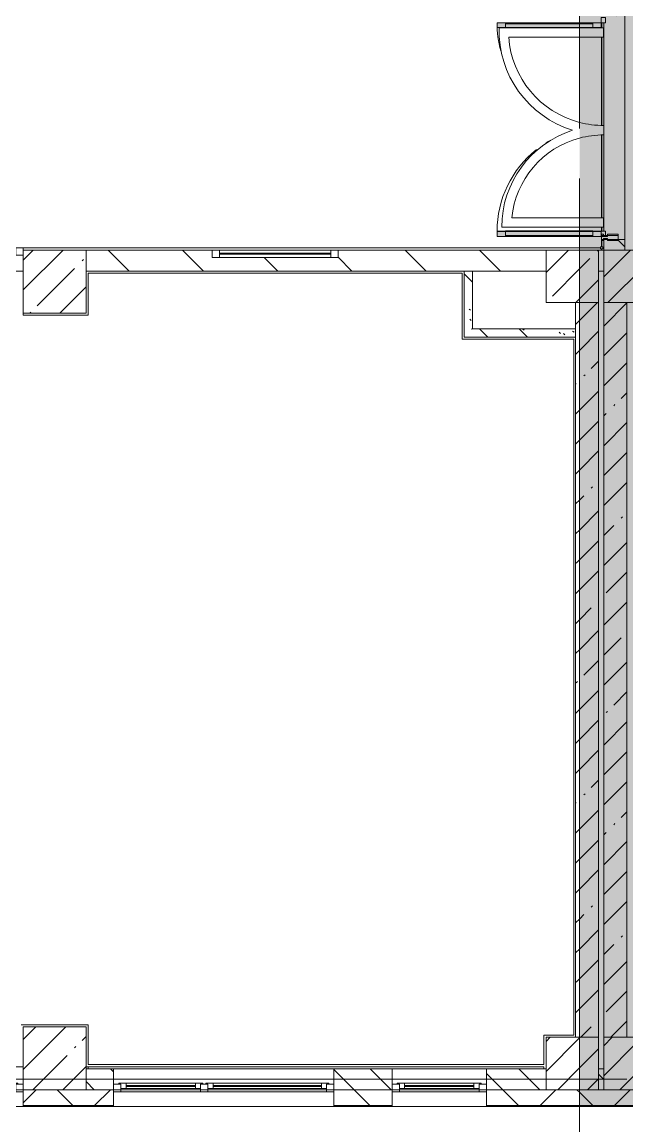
# Model space of a CAD drawing. Header units: millimetres. Extents: x 35524 to 235479, y -8553 to 29000.
# Drawn here: x 141469 to 147229, y -444 to 10072 of the extents above; entities that cross this region are included whole.
import ezdxf

# ---------------------------------------------------------------- set-up
doc = ezdxf.new("R2010")
doc.units = ezdxf.units.MM
doc.linetypes.add('Осевая', pattern=[3175, 635, -476.25, 1587.5, -476.25])
doc.layers.add('A-DETL-GENF-3', color=7, linetype='Continuous', lineweight=9, true_color=0xc0c0c0, transparency=0.4)
for name, color, linetype, lineweight, true_color in [('A-DETL-GENF-4', 7, 'Continuous', 5, 0xaaaaaa), ('A-DETL-GENF-5', 7, 'Continuous', 5, 0xb7b7b7), ('A-DETL-GENF-6', 7, 'Continuous', 5, 0xe2e2e2), ('A-DOOR-2', 7, 'Continuous', 5, 0xaaaaaa), ('A-DOOR-4', 7, 'Continuous', 5, 0xb7b7b7), ('A-FLOR-1', 7, 'Continuous', 5, 0xb7b7b7), ('A-FLOR-2', 7, 'Continuous', 5, 0xaaaaaa), ('A-GLAZ-CWMG-2', 7, 'Continuous', 5, 0x737373), ('A-WALL-7', 7, 'Continuous', 5, 0x737373), ('A-WALL-8', 7, 'Continuous', 9, 0x737373), ('I-WALL-23', 7, 'Continuous', 5, 0x737373), ('I-WALL-25', 7, 'Continuous', 5, 0x787878), ('S-COLS-2', 7, 'Continuous', 5, 0x737373)]:
    doc.layers.add(name, color=color, linetype=linetype, lineweight=lineweight, true_color=true_color)
for name, color, linetype, lineweight in [('A-GLAZ-2', 7, 'Continuous', 5), ('A-GLAZ-CWMG-3', 7, 'Continuous', 5), ('A-WALL', 7, 'Continuous', 9), ('A-WALL-6', 7, 'Continuous', 5), ('I-WALL-24', 7, 'Continuous', 5), ('S-COLS-1', 7, 'Continuous', 5), ('Оси', 7, 'Continuous', 9), ('Оси-2', 7, 'Осевая', 9)]:
    doc.layers.add(name, color=color, linetype=linetype, lineweight=lineweight)
pattern_1 = [(135, (108468.84, 0), (-176.7767, -176.7767), [])]
pattern_2 = [(45, (108468.84, 0), (-353.5534, 353.5534), []), (135, (108468.84, 0), (-353.5534, -353.5534), [])]
pattern_3 = [(45, (108468.84, 0), (-285.123, 285.123), []), (45, (108753.96, 0), (-285.123, 285.123), [504.031, -100.806, 16.764, -84.042])]
pattern_4 = [(45, (-38240, -150), (-285.123, 285.123), []), (45, (-37954.88, -150), (-285.123, 285.123), [504.031, -100.806, 16.764, -84.042])]
pattern_5 = [(45, (-38240, -7650), (-285.123, 285.123), []), (45, (-37954.88, -7650), (-285.123, 285.123), [504.031, -100.806, 16.764, -84.042])]
pattern_6 = [(135, (108468.84, 0), (-377.171, -377.171), [533.4, -88.9, 17.78, -88.9]), (135, (108468.84, 376.94), (-377.171, -377.171), []), (50, (108468.84, 0), (637.6445, -55.7866), [66.675, -733.425]), (355, (108468.84, 0), (-123.349, 668.699), [53.34, -586.74]), (100.451, (108522, -4.65), (514.299, 612.908), [56.665, -623.315]), (46.184, (108468.84, 177.8), (948.776, -147.15), [100.012, -1100.137]), (96.636, (108547.9, 165.5), (830.91, 865.997), [84.998, -934.973]), (351.184, (108468.8, 177.8), (830.918, 865.988), [80.01, -880.11]), (21, (108557.74, 133.35), (530.6506, -357.928), [66.675, -733.425]), (326, (108557.74, 133.35), (216.308, 644.658), [53.34, -586.74]), (71.451, (108601.96, 103.5), (746.96, 286.724), [56.665, -623.315]), (37.5, (108468.84, 0), (10.8105, 295.9426), [16.764, -562.864, 16.764, -578.866, -588.962]), (37.5, (108468.84, 0), (10.8105, 295.9426), [-1175.258, 16.764, -572.198]), (7.5, (108468.84, 0), (233.8692, 350.6318), [16.764, -322.834, 16.764, -549.529, -224.472]), (7.5, (108468.84, 0), (233.8692, 350.6318), [-905.891, 16.764, -207.708]), (327.5, (108270.6, 0), (474.5678, -20.0513), [16.764, -205.486, 16.764, -676.656, -920.115]), (327.5, (108270.6, 0), (474.5678, -20.0513), [-915.67, 16.764, -903.351]), (317.5, (108181.7, 0), (518.452, 88.9934), [16.764, -272.161, 16.764, -443.738, -653.415]), (317.5, (108181.7, 0), (518.452, 88.9934), [-749.427, 16.764, -636.651])]
pattern_7 = [(135, (108468.84, 0), (-353.5534, -353.5534), [])]

# ---------------------------------------------------------------- blocks, each defined once
blk = doc.blocks.new('BSC_Колонна _Прямоугольная - 500х500-23286270-3_4_2_птичка')
at = {"layer": 'S-COLS-1'}
h = blk.add_hatch(dxfattribs=at)
h.set_pattern_fill('FP_77', color=256, style=0, pattern_type=2)
h.set_pattern_definition([(45, (-38790, -7650), (-285.123, 285.123), []), (45, (-38504.88, -7650), (-285.123, 285.123), [504.031, -100.806, 16.764, -84.042])])
h.paths.add_polyline_path([(-250, -250), (250, -250), (250, 250), (-250, 250), (-250, 100)])
at = {"layer": 'S-COLS-2'}
for p, q in [((250, 250), (-250, 250)), ((-250, 250), (-250, -250)), ((250, -250), (250, 250)), ((-250, -250), (250, -250))]:
    blk.add_line(p, q, dxfattribs=at)
blk = doc.blocks.new('BSC_Колонна _Прямоугольная - 500х500-V109-3_4_2_птичка')
at = {"layer": 'S-COLS-1'}
h = blk.add_hatch(dxfattribs=at)
h.set_pattern_fill('FP_84', color=256, style=0, pattern_type=2)
h.set_pattern_definition([(45, (-38790, -150), (-285.123, 285.123), []), (45, (-38504.88, -150), (-285.123, 285.123), [504.031, -100.806, 16.764, -84.042])])
h.paths.add_polyline_path([(-250, -250), (250, -250), (250, 250), (-250, 250), (-250, 80)])
at = {"layer": 'S-COLS-2'}
for p, q in [((250, 250), (-250, 250)), ((-250, 250), (-250, -250)), ((250, -250), (250, 250)), ((-250, -250), (250, -250))]:
    blk.add_line(p, q, dxfattribs=at)
blk = doc.blocks.new('BSC_Колонна _Прямоугольная - 600х600-V127-3_4_2_птичка')
at = {"layer": 'S-COLS-1'}
h = blk.add_hatch(dxfattribs=at)
h.set_pattern_fill('FP_111', color=256, style=0, pattern_type=2)
h.set_pattern_definition([(45, (-33310, -7600), (-285.123, 285.123), []), (45, (-33024.88, -7600), (-285.123, 285.123), [504.031, -100.806, 16.764, -84.042])])
h.paths.add_polyline_path([(-300, -300), (300, -300), (300, 300), (-300, 300), (-300, 150)])
for p, q in [((300, 300), (-300, 300)), ((-300, 300), (-300, -300)), ((300, -300), (300, 300)), ((-300, -300), (300, -300))]:
    blk.add_line(p, q, dxfattribs=at)
blk = doc.blocks.new('BSC_Колонна _Прямоугольная - 600х600-V128-3_4_2_птичка')
at = {"layer": 'S-COLS-1'}
h = blk.add_hatch(dxfattribs=at)
h.set_pattern_fill('FP_112', color=256, style=0, pattern_type=2)
h.set_pattern_definition([(45, (-33310, -200), (-285.123, 285.123), []), (45, (-33024.88, -200), (-285.123, 285.123), [504.031, -100.806, 16.764, -84.042])])
h.paths.add_polyline_path([(-300, -300), (300, -300), (300, 300), (-300, 300), (-300, 30)])
for p, q in [((300, 300), (-300, 300)), ((-300, 300), (-300, -300)), ((300, -300), (300, 300)), ((-300, -300), (300, -300))]:
    blk.add_line(p, q, dxfattribs=at)
blk = doc.blocks.new('120_Окно_СКБ_2Ст - 120_Окно_СКБ_2Ст 2100х2400 _мал створка справа_-22446225-3_4_2_птичка')
at = {"layer": 'A-GLAZ-2'}
for p, q in [((-1050, -127), (-1050, -57)), ((-1050, -57), (-980, -57)), ((1050, -57), (-1050, -57)), ((-980, -57), (-980, -127)), ((150, -87), (-980, -87)), ((-980, -87), (-980, -127)), ((-930, -137), (-930, -87)), ((100, -137), (100, -87)), ((150, -127), (150, -57)), ((150, -57), (220, -57)), ((150, -127), (150, -87)), ((220, -57), (220, -127)), ((980, -87), (220, -87)), ((220, -87), (220, -127)), ((270, -137), (270, -87)), ((930, -137), (930, -87)), ((980, -127), (980, -57)), ((980, -57), (1050, -57)), ((980, -127), (980, -87)), ((1050, -57), (1050, -127)), ((-980, -127), (-1050, -127)), ((-1050, -127), (-1000, -127)), ((-980, -127), (-1000, -127)), ((-1000, -127), (-1000, -137)), ((-1000, -137), (170, -137)), ((170, -137), (-1000, -137)), ((-930, -107), (100, -107)), ((100, -117), (-930, -117)), ((220, -127), (150, -127)), ((170, -127), (150, -127)), ((170, -127), (200, -127)), ((170, -137), (170, -127)), ((220, -127), (200, -127)), ((200, -127), (200, -137)), ((200, -137), (1000, -137)), ((1000, -137), (200, -137)), ((270, -107), (930, -107)), ((930, -117), (270, -117)), ((1050, -127), (980, -127)), ((1000, -127), (980, -127)), ((1000, -127), (1050, -127)), ((1000, -137), (1000, -127))]:
    blk.add_line(p, q, dxfattribs=at)
blk = doc.blocks.new('120_Окно_СКБ_1Ст - 120_Окно_СКБ_1Ст 900х2500_h_-22445987-3_4_2_птичка')
at = {"layer": 'A-GLAZ-2'}
for p, q in [((-450, -127), (-450, -57)), ((-450, -57), (-380, -57)), ((450, -57), (-450, -57)), ((-380, -57), (-380, -127)), ((380, -87), (-380, -87)), ((-380, -87), (-380, -127)), ((-330, -137), (-330, -87)), ((330, -137), (330, -87)), ((380, -127), (380, -57)), ((380, -57), (450, -57)), ((380, -127), (380, -87)), ((450, -57), (450, -127)), ((-380, -127), (-450, -127)), ((-450, -127), (-400, -127)), ((-380, -127), (-400, -127)), ((-400, -127), (-400, -137)), ((-400, -137), (400, -137)), ((400, -137), (-400, -137)), ((-330, -107), (330, -107)), ((330, -117), (-330, -117)), ((450, -127), (380, -127)), ((400, -127), (380, -127)), ((400, -127), (450, -127)), ((400, -137), (400, -127))]:
    blk.add_line(p, q, dxfattribs=at)
blk = doc.blocks.new('BSC_Колонна _Прямоугольная - 500х500-V161-3_4_2_птичка')
at = {"layer": 'S-COLS-1'}
h = blk.add_hatch(dxfattribs=at)
h.set_pattern_fill('FP_138', color=256, style=0, pattern_type=2)
h.set_pattern_definition(pattern_4)
h.paths.add_polyline_path([(-15, -250), (70, -250), (70, 250), (-250, 250), (-250, -250)])
h = blk.add_hatch(dxfattribs=at)
h.set_pattern_fill('FP_138', color=256, style=0, pattern_type=2)
h.set_pattern_definition(pattern_4)
h.paths.add_polyline_path([(93, -250), (250, -250), (250, 250), (70, 250), (70, -250)])
for p, q in [((70, 250), (-250, 250)), ((-250, 250), (-250, -250)), ((-250, -250), (70, -250))]:
    blk.add_line(p, q, dxfattribs=at)
at = {"layer": 'S-COLS-2'}
for p, q in [((250, 250), (70, 250)), ((250, -250), (250, 250)), ((70, -250), (250, -250))]:
    blk.add_line(p, q, dxfattribs=at)
blk = doc.blocks.new('BSC_Колонна _Прямоугольная - 500х500-V162-3_4_2_птичка')
at = {"layer": 'S-COLS-1'}
h = blk.add_hatch(dxfattribs=at)
h.set_pattern_fill('FP_139', color=256, style=0, pattern_type=2)
h.set_pattern_definition(pattern_5)
h.paths.add_polyline_path([(-15, -250), (70, -250), (70, 250), (-250, 250), (-250, -250)])
h = blk.add_hatch(dxfattribs=at)
h.set_pattern_fill('FP_139', color=256, style=0, pattern_type=2)
h.set_pattern_definition(pattern_5)
h.paths.add_polyline_path([(70, -250), (250, -250), (250, 250), (70, 250), (70, 100)])
for p, q in [((70, 250), (-250, 250)), ((-250, 250), (-250, -250)), ((-250, -250), (70, -250))]:
    blk.add_line(p, q, dxfattribs=at)
at = {"layer": 'S-COLS-2'}
for p, q in [((250, 250), (70, 250)), ((250, -250), (250, 250)), ((70, -250), (250, -250))]:
    blk.add_line(p, q, dxfattribs=at)
blk = doc.blocks.new('120_Окно_СКБ_1Ст - 120_Окно_СКБ_1Ст 400х1200 EI30-24228909-3_4_2_птичка')
at = {"layer": 'A-GLAZ-2'}
for p, q in [((-600, 30), (-600, 100)), ((-600, 100), (-530, 100)), ((600, 100), (-600, 100)), ((-530, 30), (-600, 30)), ((-600, 30), (600, 30)), ((-530, 100), (-530, 30)), ((530, 70), (-530, 70)), ((530, 60), (-530, 60)), ((530, 30), (530, 100)), ((530, 100), (600, 100)), ((600, 30), (530, 30)), ((600, 100), (600, 30))]:
    blk.add_line(p, q, dxfattribs=at)
blk = doc.blocks.new('Прямоугольный импост - 50 x 70 мм-31700031-3_4_2_птичка')
at = {"layer": 'A-GLAZ-CWMG-3'}
for p, q in [((-70, 35), (0, 35)), ((-70, -35), (-70, 35)), ((0, -35), (-70, -35)), ((0, -15), (0, -35))]:
    blk.add_line(p, q, dxfattribs=at)
blk = doc.blocks.new('Прямоугольный импост - Импост структурный с накладкой - 160мм Темный-31239214-3_4_2_птичка')
at = {"layer": 'A-GLAZ-CWMG-2'}
for p, q in [((-50, 0), (-50, 17)), ((-50, 17), (0, 17)), ((-40, 0), (-50, 0)), ((-40, -40), (-40, 0)), ((0, 0), (-10, 0)), ((-10, 0), (-10, -40)), ((0, 17), (0, 0)), ((-50, -140), (-50, -40)), ((-50, -40), (-40, -40)), ((-10, -40), (0, -40)), ((0, -40), (0, -140)), ((0, -140), (-50, -140))]:
    blk.add_line(p, q, dxfattribs=at)
blk = doc.blocks.new('Дверь_Витражная_остекление_ - ДВН_ДАО_Главный вход_1800 в свету 5-32258809-3_4_2_птичка')
at = {"layer": 'A-DETL-GENF-6'}
for points in [[(-948, -20), (-993, -20), (-992, -226), (-948, -226)], [(1043, -20), (997, -20), (997, -226), (1043, -226)], [(-948, -1013), (-948, -226), (-993, -226), (-993, -1013)], [(1043, -311), (1043, -226), (997, -226), (997, -1013), (1043, -1013)]]:
    blk.add_hatch(color=256, dxfattribs=at).paths.add_polyline_path(points)
at = {"layer": 'A-DETL-GENF-4'}
for p, q in [((-993, -1013), (-993, -226)), ((-993, -226), (-993, -1013)), ((-983, -933), (-983, -226)), ((-948, -1013), (-948, -226)), ((-948, -1013), (-948, -226)), ((989, -933), (989, -226)), ((997, -1013), (997, -226)), ((997, -226), (997, -1013)), ((1033, -933), (1033, -226)), ((1043, -1013), (1043, -226)), ((1043, -1013), (1043, -226)), ((-993, -933), (-948, -933)), ((1043, -933), (997, -933)), ((-993, -1013), (-948, -1013)), ((-993, -1013), (-948, -1013)), ((1043, -1013), (997, -1013)), ((997, -1013), (1043, -1013))]:
    blk.add_line(p, q, dxfattribs=at)
at = {"layer": 'A-DETL-GENF-5'}
for p, q in [((-948, -20), (-993, -20)), ((-993, -226), (-993, -20)), ((-948, -20), (-993, -20)), ((-993, -20), (-993, -226)), ((-993, -100), (-948, -100)), ((-983, -226), (-983, -100)), ((-948, -226), (-948, -20)), ((-948, -226), (-948, -20)), ((989, -226), (989, -100)), ((997, -226), (997, -20)), ((997, -20), (997, -226)), ((1043, -100), (997, -100)), ((1033, -226), (1033, -100)), ((1043, -226), (1043, -20)), ((1043, -226), (1043, -20))]:
    blk.add_line(p, q, dxfattribs=at)
at = {"layer": 'A-DOOR-2'}
for p, q in [((-993, -1013), (-993, -226)), ((993, -1013), (993, -226))]:
    blk.add_line(p, q, dxfattribs=at)
for centre, start, end in [((993, -20), 208.9884, 212.16), ((993, -20), 218.4779, 270), ((-993, -20), 270, 285.599)]:
    blk.add_arc(centre, 993, start, end, dxfattribs=at)
at = {"layer": 'A-DOOR-4'}
for p, q in [((-1043, 20), (-993, 20)), ((-1043, -20), (-1043, 20)), ((-993, 20), (-993, -20)), ((993, 20), (1043, 20)), ((993, -20), (993, 20)), ((1043, 20), (1043, -20)), ((-993, -20), (-1043, -20)), ((-993, -226), (-993, -20)), ((993, -226), (993, -20)), ((1043, -20), (993, -20))]:
    blk.add_line(p, q, dxfattribs=at)
blk = doc.blocks.new('Прямоугольный импост - Импост структурный с накладкой - 160мм Темный-31915521-3_4_2_птичка')
at = {"layer": 'A-GLAZ-CWMG-2'}
for p, q in [((-25, 0), (-25, 17)), ((-25, 17), (25, 17)), ((-15, 0), (-25, 0)), ((-15, -40), (-15, 0)), ((25, 0), (15, 0)), ((15, 0), (15, -40)), ((25, 17), (25, 0)), ((-25, -140), (-25, -40)), ((-25, -40), (-15, -40)), ((15, -40), (25, -40)), ((25, -40), (25, -140)), ((25, -140), (-25, -140))]:
    blk.add_line(p, q, dxfattribs=at)

msp = doc.modelspace()

# ---------------------------------------------------------------- hatches: boundary and pattern name
at = {"layer": 'A-DETL-GENF-3'}
msp.add_hatch(color=256, dxfattribs=at).paths.add_polyline_path([(179320.8, -251.7), (184318.8, -251.7), (184318.8, 3288.3), (193038.8, 3288.3), (193038.8, 27348.3), (150378.8, 27348.3), (150378.8, 23888.3), (146779, 23888.3), (146779, -251.7), (178388.6, -251.7)])
at = {"layer": 'A-WALL-6'}
h = msp.add_hatch(dxfattribs=at)
h.set_pattern_fill('FP_100', color=256, style=0, pattern_type=2)
h.set_pattern_definition(pattern_1)
h.paths.add_polyline_path([(140578.8, -100), (140578.8, 100), (139351.7, 100), (139351.7, -100), (140168.2, -100)])
h.paths.add_polyline_path([(146458.8, -100), (146458.8, 100), (145891.8, 100), (145891.8, -100)])
h.paths.add_polyline_path([(138303.8, -100), (138451.7, -100), (138451.7, 100), (138278.6, 100), (138278.6, -100)])
h.paths.add_polyline_path([(144829.2, -100), (144991.8, -100), (144991.8, 100), (144438.8, 100), (144438.8, -100)])
h.paths.add_polyline_path([(142078.8, -100), (142338.8, -100), (142338.8, 100), (142078.8, 100), (142078.8, 39.5)])
h.paths.add_polyline_path([(127828.8, -100), (129178.8, -100), (129178.8, 100), (127828.8, 100)])
h.paths.add_polyline_path([(125253, -100), (125728.8, -100), (125728.8, 100), (124978.8, 100), (124978.8, -100)])
h.paths.add_polyline_path([(133642.8, -100), (134028.8, -100), (134028.8, 100), (133278.8, 100), (133278.8, -100)])
h.paths.add_polyline_path([(131178.8, -100), (131178.8, 100), (130978.8, 100), (130978.8, -100)])
h.paths.add_polyline_path([(134878.6, -100), (134878.6, 100), (134628.8, 100), (134628.8, -100)])
h.paths.add_polyline_path([(124078.8, -100), (124078.8, 100), (123328.8, 100), (123328.8, -100)])
h.paths.add_polyline_path([(130078.8, -100), (130378.8, -100), (130378.8, 100), (130078.8, 100)])
h.paths.add_polyline_path([(119578.8, -100), (119578.8, 100), (118828.6, 100), (118828.6, -100)])
h.paths.add_polyline_path([(120478.8, -100), (120628.8, -100), (120628.8, 100), (120478.8, 100)])
h.paths.add_polyline_path([(116128.8, -100), (116128.8, 100), (115298.8, 100), (115298.8, -100), (115930.9, -100)])
h = msp.add_hatch(dxfattribs=at)
h.set_pattern_fill('FP_100', color=256, style=0, pattern_type=2)
h.set_pattern_definition(pattern_1)
h.paths.add_polyline_path([(173727.6, -100), (173878.8, -100), (173878.8, 100), (173628.8, 100), (173628.8, -100)])
h.paths.add_polyline_path([(163473.3, -100), (163978.8, -100), (163978.8, 100), (163228.8, 100), (163228.8, -100)])
h.paths.add_polyline_path([(165378.8, -100), (166278.8, -100), (166278.8, 100), (165378.8, 100), (165378.8, -52.2)])
h.paths.add_polyline_path([(172728.8, -100), (172728.8, 100), (172178.8, 100), (172178.8, -100)])
h.paths.add_polyline_path([(169878.8, -100), (170078.8, -100), (170078.8, 100), (169878.8, 100), (169878.8, 42.9)])
h.paths.add_polyline_path([(156628.8, -100), (156628.8, 100), (156378.8, 100), (156378.8, -100)])
h.paths.add_polyline_path([(159478.8, -100), (159478.8, 100), (158728.8, 100), (158728.8, -100)])
h.paths.add_polyline_path([(152286.9, -100), (152778.8, -100), (152778.8, 100), (151878.8, 100), (151878.8, -100)])
h.paths.add_polyline_path([(160878.8, -100), (161128.8, -100), (161128.8, 100), (160878.8, 100), (160878.8, 33.3)])
h.paths.add_polyline_path([(151378.8, -100), (151378.8, 100), (151128.8, 100), (151128.8, -100)])
h.paths.add_polyline_path([(150228.8, -100), (150228.8, 100), (149608.8, 100), (149608.8, -100)])
h.paths.add_polyline_path([(146958.8, -100), (147008.8, -100), (147008.8, 100), (146958.8, 100)])
h = msp.add_hatch(dxfattribs=at)
h.set_pattern_fill('FP_102', color=256, style=0, pattern_type=2)
h.set_pattern_definition(pattern_2)
h.paths.add_polyline_path([(142032.6, -250), (142338.8, -250), (142338.8, -100), (141478.8, -100), (141478.8, -250)])
h.paths.add_polyline_path([(146779, -250), (146779, -100), (145891.8, -100), (145891.8, -250), (146693.7, -250)])
h.paths.add_polyline_path([(138451.7, -250), (138451.7, -100), (137678.6, -100), (137678.6, -250), (138303.8, -250)])
h.paths.add_polyline_path([(139351.7, -250), (140578.8, -250), (140578.8, -100), (139351.7, -100)])
h.paths.add_polyline_path([(144829.2, -250), (144991.8, -250), (144991.8, -100), (144438.8, -100), (144438.8, -250)])
h.paths.add_polyline_path([(134575, -250), (134878.6, -250), (134878.6, -100), (133278.8, -100), (133278.8, -250), (133642.8, -250)])
h.paths.add_polyline_path([(129178.8, -250), (129178.8, -100), (127828.8, -100), (127828.8, -250), (128049.6, -250)])
h.paths.add_polyline_path([(130078.8, -250), (131178.8, -250), (131178.8, -100), (130078.8, -100)])
h.paths.add_polyline_path([(123328.8, -250), (124078.8, -250), (124078.8, -100), (123328.8, -100)])
h.paths.add_polyline_path([(124978.8, -250), (125728.8, -250), (125728.8, -100), (124978.8, -100)])
h.paths.add_polyline_path([(121228.8, -250), (121228.8, -100), (120478.8, -100), (120478.8, -250), (120591.9, -250)])
h.paths.add_polyline_path([(115298.8, -250), (116728.6, -250), (116728.6, -100), (115298.8, -100)])
h.paths.add_polyline_path([(118828.6, -250), (119578.8, -250), (119578.8, -100), (118828.6, -100)])
h.paths.add_polyline_path([(112198.8, -250), (112198.8, -100), (108208.8, -100), (108208.8, -250), (111269.9, -250)])
h = msp.add_hatch(dxfattribs=at)
h.set_pattern_fill('FP_102', color=256, style=0, pattern_type=2)
h.set_pattern_definition(pattern_2)
h.paths.add_polyline_path([(165095.9, -250), (165095.9, -100), (164878.8, -100), (164878.8, -250)])
h.paths.add_polyline_path([(163978.8, -250), (163978.8, -100), (163228.8, -100), (163228.8, -250), (163473.3, -250)])
h.paths.add_polyline_path([(150228.8, -250), (150228.8, -100), (149608.8, -100), (149608.8, -250)])
h.paths.add_polyline_path([(152778.8, -250), (152778.8, -100), (151128.8, -100), (151128.8, -250), (152286.9, -250)])
h.paths.add_polyline_path([(156628.8, -250), (156628.8, -100), (155878.8, -100), (155878.8, -250), (156378.8, -250)])
h.paths.add_polyline_path([(161128.8, -250), (161128.8, -100), (160378.8, -100), (160378.8, -250), (160676.7, -250)])
h.paths.add_polyline_path([(158728.8, -250), (159478.8, -250), (159478.8, -100), (158728.8, -100)])
h.paths.add_polyline_path([(146779, -250), (147508.8, -250), (147508.8, -100), (146779, -100), (146779, -182.3)])
at = {"layer": 'I-WALL-24'}
h = msp.add_hatch(dxfattribs=at)
h.set_pattern_fill('FP_101', color=256, style=0, pattern_type=2)
h.set_pattern_definition(pattern_7)
h.paths.add_polyline_path([(147008.8, 7900), (147208.8, 7900), (147208.8, 8000), (147008.8, 8000)])
h.paths.add_polyline_path([(147008.8, 10130), (147208.8, 10130), (147208.8, 10230), (147008.8, 10230)])
h = msp.add_hatch(dxfattribs=at)
h.set_pattern_fill('FP_101', color=256, style=0, pattern_type=2)
h.set_pattern_definition(pattern_7)
h.paths.add_polyline_path([(145758.8, 7700), (146458.8, 7700), (146458.8, 7900), (144478.8, 7900), (144478.8, 7830), (143278.8, 7830), (143278.8, 7900), (142078.8, 7900), (142078.8, 7700), (145678.8, 7700)])
h.paths.add_polyline_path([(138978.8, 7700), (138978.8, 7900), (138278.6, 7900), (138278.6, 7700), (138908.6, 7700)])
h = msp.add_hatch(dxfattribs=at)
h.set_pattern_fill('FP_101', color=256, style=0, pattern_type=2)
h.set_pattern_definition(pattern_7)
h.paths.add_polyline_path([(150598.8, 7700), (151378.8, 7700), (151378.8, 7900), (150598.8, 7900)])
h.paths.add_polyline_path([(147964.8, 7700), (148098.8, 7700), (148098.8, 7900), (147508.8, 7900), (147508.8, 7700)])
h.paths.add_polyline_path([(147008.8, 7700), (147008.8, 7900), (146958.8, 7900), (146958.8, 7700)])
h = msp.add_hatch(dxfattribs=at)
h.set_pattern_fill('FP_98', color=256, style=0, pattern_type=2)
h.set_pattern_definition(pattern_3)
h.paths.add_polyline_path([(146779, 400), (146779, 7400), (146738.8, 7400), (146738.8, 400)])
h = msp.add_hatch(dxfattribs=at)
h.set_pattern_fill('FP_98', color=256, style=0, pattern_type=2)
h.set_pattern_definition(pattern_3)
h.paths.add_polyline_path([(146779, 400), (146958.8, 400), (146958.8, 7400), (146779, 7400), (146779, 808.9)])
h = msp.add_hatch(dxfattribs=at)
h.set_pattern_fill('FP_98', color=256, style=0, pattern_type=2)
h.set_pattern_definition(pattern_3)
h.paths.add_polyline_path([(147008.8, 400), (147228.8, 400), (147228.8, 7400), (147008.8, 7400), (147008.8, 808.9)])
at = {"layer": 'I-WALL-25'}
h = msp.add_hatch(dxfattribs=at)
h.set_pattern_fill('FP_108', color=256, style=0, pattern_type=2)
h.set_pattern_definition(pattern_6)
h.paths.add_polyline_path([(145758.8, 7150), (145758.8, 7700), (145678.8, 7700), (145678.8, 7150)])
h = msp.add_hatch(dxfattribs=at)
h.set_pattern_fill('FP_108', color=256, style=0, pattern_type=2)
h.set_pattern_definition(pattern_6)
h.paths.add_polyline_path([(146738.8, 7070), (146738.8, 7150), (145678.8, 7150), (145678.8, 7070), (146693.7, 7070)])

# ---------------------------------------------------------------- linework, layer by layer
at = {"layer": 'A-FLOR-1'}
for p, q in [((146988.3, 10064.1), (146988.3, 10018)), ((146988.8, 10018), (146988.8, 10064.1)), ((147005.8, 9928), (147005.8, 10018)), ((146988.3, 9928), (146988.3, 9088.1)), ((146988.8, 9088.1), (146988.8, 9928)), ((147008.8, 8997), (147008.8, 9087)), ((146988.3, 8995.9), (146988.3, 8207.6)), ((146988.8, 8207.6), (146988.8, 8995.9)), ((147005.8, 8117.6), (147005.8, 8207.6)), ((146988.3, 8117.6), (146988.3, 8080)), ((146988.8, 8080), (146988.8, 8117.6)), ((146988.3, 7991.2), (146988.3, 7931)), ((146988.3, 7911), (146988.3, 7900)), ((146988.8, 7931), (146988.8, 7990.6))]:
    msp.add_line(p, q, dxfattribs=at)
for centre, radius, start, end in [((147005.8, 9992), 905, 255.46254, 270.18994), ((147005.8, 8118), 879, 89.80445, 104.9812)]:
    msp.add_arc(centre, radius, start, end, dxfattribs=at)
at = {"layer": 'A-FLOR-2'}
for p, q in [((147005.8, 10018), (146011.2, 10018)), ((146103.1, 9928), (147005.8, 9928)), ((147005.8, 8207.6), (146131.4, 8207.6)), ((146036.8, 8117.6), (147005.8, 8117.6)), ((141478.8, 7920), (146978.3, 7920)), ((145658.8, 7680), (142098.8, 7680)), ((142098.8, 7680), (142098.8, 7280)), ((145658.8, 7050), (145658.8, 7680)), ((141478.8, 7280), (141478.8, 7300)), ((142098.8, 7280), (141478.8, 7280)), ((146723.8, 7050), (145658.8, 7050)), ((146723.8, 420), (146723.8, 7050)), ((141458.8, 520), (142098.8, 520)), ((142098.8, 520), (142098.8, 140)), ((146438.8, 140), (146438.8, 420)), ((146438.8, 420), (146723.8, 420)), ((142098.8, 140), (146438.8, 140))]:
    msp.add_line(p, q, dxfattribs=at)
for centre, radius, start, end in [((147005.8, 9992), 995, 178.50265, 252.82384), ((147005.8, 9992), 905, 184.05524, 255.46254), ((147005.8, 8118), 969, 107.65196, 180.02266), ((147005.8, 8118), 879, 104.9812, 174.14835)]:
    msp.add_arc(centre, radius, start, end, dxfattribs=at)
at = {"layer": 'A-WALL'}
for p, q in [((145758.8, 7700), (145678.8, 7700)), ((146738.8, 7070), (146738.8, 7150)), ((142078.8, -100), (142338.8, -100)), ((144438.8, -100), (144991.8, -100)), ((145891.8, -100), (146458.8, -100)), ((141478.8, -250), (142338.8, -250)), ((141478.8, -253), (142338.8, -253)), ((144438.8, -250), (144991.8, -250)), ((144438.8, -253), (144991.8, -253)), ((145891.8, -250), (147508.8, -250)), ((145891.8, -253), (147508.8, -253))]:
    msp.add_line(p, q, dxfattribs=at)
at = {"layer": 'A-WALL-6'}
for p, q in [((142338.8, 100), (142078.8, 100)), ((142338.8, -258), (142338.8, 100)), ((144991.8, 100), (144438.8, 100)), ((144438.8, 100), (144438.8, -258)), ((144991.8, -258), (144991.8, 100)), ((146458.8, 100), (145891.8, 100)), ((145891.8, 100), (145891.8, -258)), ((140578.8, -100), (141478.8, -100)), ((141478.8, -100), (141478.8, -258)), ((142338.8, -100), (144438.8, -100)), ((144991.8, -100), (145891.8, -100)), ((130078.8, -258), (144991.8, -258)), ((158728.8, -258), (144991.8, -258))]:
    msp.add_line(p, q, dxfattribs=at)
at = {"layer": 'A-WALL-7'}
for p, q in [((146998.3, 7931), (146978.3, 7931)), ((146978.3, 7931), (146978.3, 7911)), ((146978.3, 7911), (146998.3, 7911)), ((146998.3, 7911), (146998.3, 7931)), ((147008.8, 100), (146958.8, 100))]:
    msp.add_line(p, q, dxfattribs=at)
at = {"layer": 'A-WALL-8'}
msp.add_line((147008.8, -100), (146958.8, -100), dxfattribs=at)
at = {"layer": 'I-WALL-23'}
for p, q in [((147208.8, 10230), (147208.8, 7900)), ((147008.8, 9087), (147008.8, 10064.1)), ((147008.8, 8080), (147008.8, 8997)), ((147208.8, 8000), (147008.8, 8000)), ((147008.8, 8000), (147008.8, 7900)), ((147008.8, 7900), (146958.8, 7900)), ((146958.8, 7700), (147008.8, 7700)), ((146958.8, 400), (146958.8, 7400)), ((147008.8, 7400), (147008.8, 400)), ((147228.8, 400), (147228.8, 7400))]:
    msp.add_line(p, q, dxfattribs=at)
at = {"layer": 'I-WALL-24'}
for p, q in [((143278.8, 7900), (142078.8, 7900)), ((146458.8, 7900), (144478.8, 7900)), ((141478.8, 7700), (138908.6, 7700)), ((142078.8, 7700), (145678.8, 7700)), ((145678.8, 7700), (145678.8, 7070)), ((145758.8, 7150), (145758.8, 7700)), ((145758.8, 7700), (146458.8, 7700)), ((146738.8, 7400), (146738.8, 7150)), ((145678.8, 7070), (146738.8, 7070)), ((146738.8, 7150), (145758.8, 7150)), ((146738.8, 7070), (146738.8, 400)), ((138278.6, 120), (141478.8, 120)), ((142078.8, 120), (146438.8, 120)), ((142098.8, 100), (142098.8, 120)), ((146438.8, 120), (146438.8, 100)), ((144438.8, 100), (142338.8, 100)), ((145891.8, 100), (144991.8, 100))]:
    msp.add_line(p, q, dxfattribs=at)
at = {"layer": 'Оси'}
for p, q in [((146778.8, -4552.8), (146778.8, 7947.2)), ((134728.8, 0), (147228.8, 0))]:
    msp.add_line(p, q, dxfattribs=at)
at = {"layer": 'Оси-2'}
msp.add_line((146778.8, 7947.2), (146778.8, 11277.7), dxfattribs=at)

# ---------------------------------------------------------------- block references
at = {"layer": 'A-DOOR-4', "rotation": 269.9999999999999}
msp.add_blockref('Дверь_Витражная_остекление_ - ДВН_ДАО_Главный вход_1800 в свету 5-32258809-3_4_2_птичка', (147004.8, 9072.5), dxfattribs=at)
at = {"layer": 'A-GLAZ-2'}
msp.add_blockref('120_Окно_СКБ_1Ст - 120_Окно_СКБ_1Ст 400х1200 EI30-24228909-3_4_2_птичка', (143878.8, 7800), dxfattribs=at)
at = {"layer": 'A-GLAZ-2', "rotation": 180}
for name, p in [('120_Окно_СКБ_1Ст - 120_Окно_СКБ_1Ст 900х2500_h_-22445987-3_4_2_птичка', (141028.8, -175)), ('120_Окно_СКБ_2Ст - 120_Окно_СКБ_2Ст 2100х2400 _мал створка справа_-22446225-3_4_2_птичка', (143388.8, -175)), ('120_Окно_СКБ_1Ст - 120_Окно_СКБ_1Ст 900х2500_h_-22445987-3_4_2_птичка', (145441.8, -175))]:
    msp.add_blockref(name, p, dxfattribs=at)
at = {"layer": 'A-GLAZ-CWMG-2', "extrusion": (0, 0, -1), "rotation": 270.0000000000001}
for name, p in [('Прямоугольный импост - Импост структурный с накладкой - 160мм Темный-31239214-3_4_2_птичка', (-147004.8, 8000)), ('Прямоугольный импост - Импост структурный с накладкой - 160мм Темный-31915521-3_4_2_птичка', (-147004.8, 8015))]:
    msp.add_blockref(name, p, dxfattribs=at)
at = {"layer": 'A-GLAZ-CWMG-3', "extrusion": (0, 0, -1), "rotation": 180}
msp.add_blockref('Прямоугольный импост - 50 x 70 мм-31700031-3_4_2_птичка', (-141478.8, 7885), dxfattribs=at)
at = {"layer": 'S-COLS-1'}
for name, p in [('BSC_Колонна _Прямоугольная - 600х600-V127-3_4_2_птичка', (141778.8, 7600)), ('BSC_Колонна _Прямоугольная - 600х600-V128-3_4_2_птичка', (141778.8, 200))]:
    msp.add_blockref(name, p, dxfattribs=at)
at = {"layer": 'S-COLS-2'}
for name, p in [('BSC_Колонна _Прямоугольная - 500х500-V162-3_4_2_птичка', (146708.8, 7650)), ('BSC_Колонна _Прямоугольная - 500х500-23286270-3_4_2_птичка', (147258.8, 7650)), ('BSC_Колонна _Прямоугольная - 500х500-V161-3_4_2_птичка', (146708.8, 150)), ('BSC_Колонна _Прямоугольная - 500х500-V109-3_4_2_птичка', (147258.8, 150))]:
    msp.add_blockref(name, p, dxfattribs=at)

doc.saveas('drawing.dxf')
